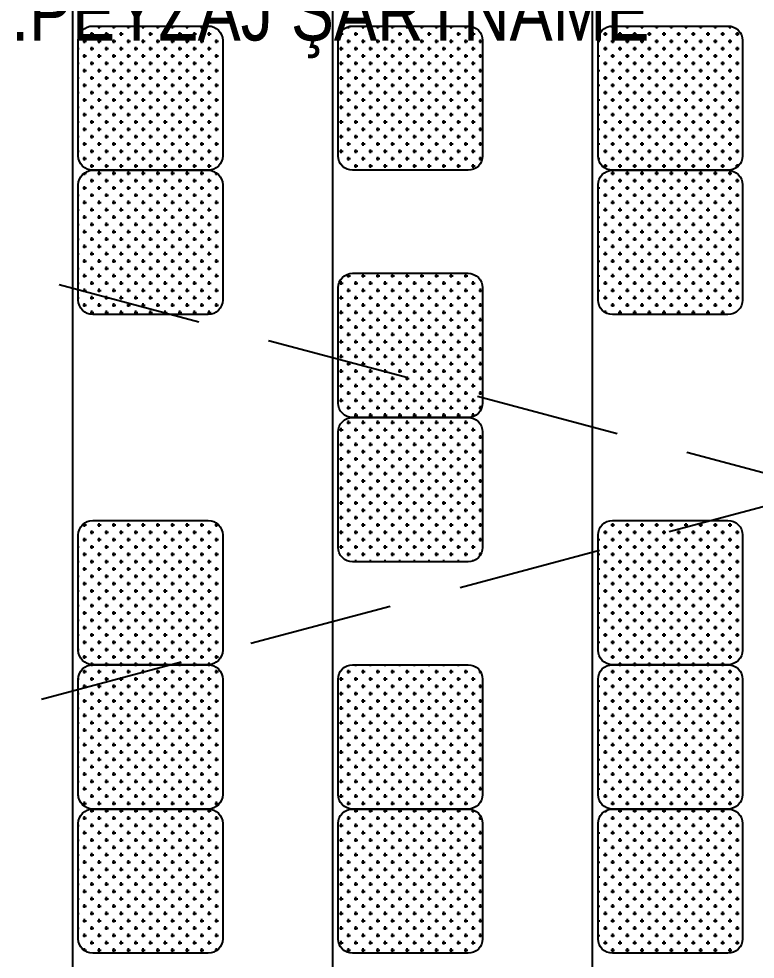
# Model space of a CAD drawing. Extents: x 58467 to 79089, y -33726 to -17391.
# Drawn here: x 70346.8 to 70601.8, y -20556.5 to -20230.6 of the extents above; entities that cross this region are included whole.
import ezdxf

# ---------------------------------------------------------------- set-up
doc = ezdxf.new("R2010")
doc.units = 0
doc.header["$LTSCALE"] = 100
doc.linetypes.add('DASHED', pattern=[0.75, 0.5, -0.25])
for name, color, linetype in [('BA_clad-fabric', 32, 'Continuous'), ('BA_clad-wood', 30, 'Continuous'), ('BA_hatch_fon', 252, 'Continuous'), ('BA_text_material', 12, 'Continuous'), ('PROSISTEM Güney TÜRKOĞLU', 7, 'Continuous')]:
    doc.layers.add(name, color=color, linetype=linetype)
doc.styles.add('text2', font='arial.ttf', dxfattribs={"width": 0.8})

# ---------------------------------------------------------------- blocks, each defined once
blk = doc.blocks.new('Vİ.')
at = {"layer": 'BA_hatch_fon'}
h = blk.add_hatch(dxfattribs=at)
h.set_pattern_fill('CROSS', color=252, scale=0.4)
h.set_pattern_definition([(9e-15, (-43552.627, 39113.8302), (2.54, 2.54), [1.27, -3.81]), (90, (-43551.992, 39113.1952), (-2.54, 2.54), [1.27, -3.81])])
edge = h.paths.add_edge_path()
edge.add_line((-45, 25), (-5, 25))
edge.add_arc((-5, 20), 5, 0, 90, ccw=False)
edge.add_line((0, 20), (0, -20))
edge.add_arc((-5, -20), 5, -90, 0, ccw=False)
edge.add_line((-5, -25), (-45, -25))
edge.add_arc((-45, -20), 5, 180, 270, ccw=False)
edge.add_line((-50, -20), (-50, 20))
edge.add_arc((-45, 20), 5, 90, 180, ccw=False)
at = {"layer": 'BA_clad-fabric'}
blk.add_lwpolyline([(-45, 25), (-5, 25, -0.414214), (0, 20), (0, -20, -0.414214), (-5, -25), (-45, -25, -0.414214), (-50, -20), (-50, 20, -0.414214)], format="xyb", close=True, dxfattribs=at)
blk = doc.blocks.new('FRN35_A_R')
at = {"layer": 'BA_clad-wood'}
for p, q in [((90506.81, -2046.46), (91118.19, -2046.46)), ((90506.81, -2136.46), (91118.19, -2136.46)), ((90506.81, -2226.46), (91118.19, -2226.46))]:
    blk.add_line(p, q, dxfattribs=at)
at = {"layer": 'PROSISTEM Güney TÜRKOĞLU', "color": 30, "linetype": 'DASHED'}
blk.add_lwpolyline([(90962.5, -2527.01), (90812.5, -1965.4), (90662.5, -2526.98)], dxfattribs=at)
at = {"layer": 'BA_clad-fabric', "rotation": 90}
for p in [(90676.81, -1994.46), (90726.81, -1994.46), (90848.19, -1994.46), (90898.19, -1994.46), (90948.19, -1994.46), (90676.81, -2084.46), (90762.5, -2084.46), (90812.5, -2084.46), (90898.19, -2084.46), (90948.19, -2084.46), (90676.81, -2174.46), (90726.81, -2174.46), (90848.19, -2174.46), (90898.19, -2174.46), (90948.19, -2174.46)]:
    blk.add_blockref('Vİ.', p, dxfattribs=at)

msp = doc.modelspace()

# ---------------------------------------------------------------- block references
at = {"rotation": 270}
msp.add_blockref('FRN35_A_R', (72591.83, 70418.75), dxfattribs=at)

# ---------------------------------------------------------------- texts
at = {"layer": 'BA_text_material', "style": 'text2', "width": 0.8}
msp.add_text('BKZ:PEYZAJ ŞARTNAME', height=20, dxfattribs=at).set_placement((70300.65, -20238.09))

doc.saveas('drawing.dxf')
